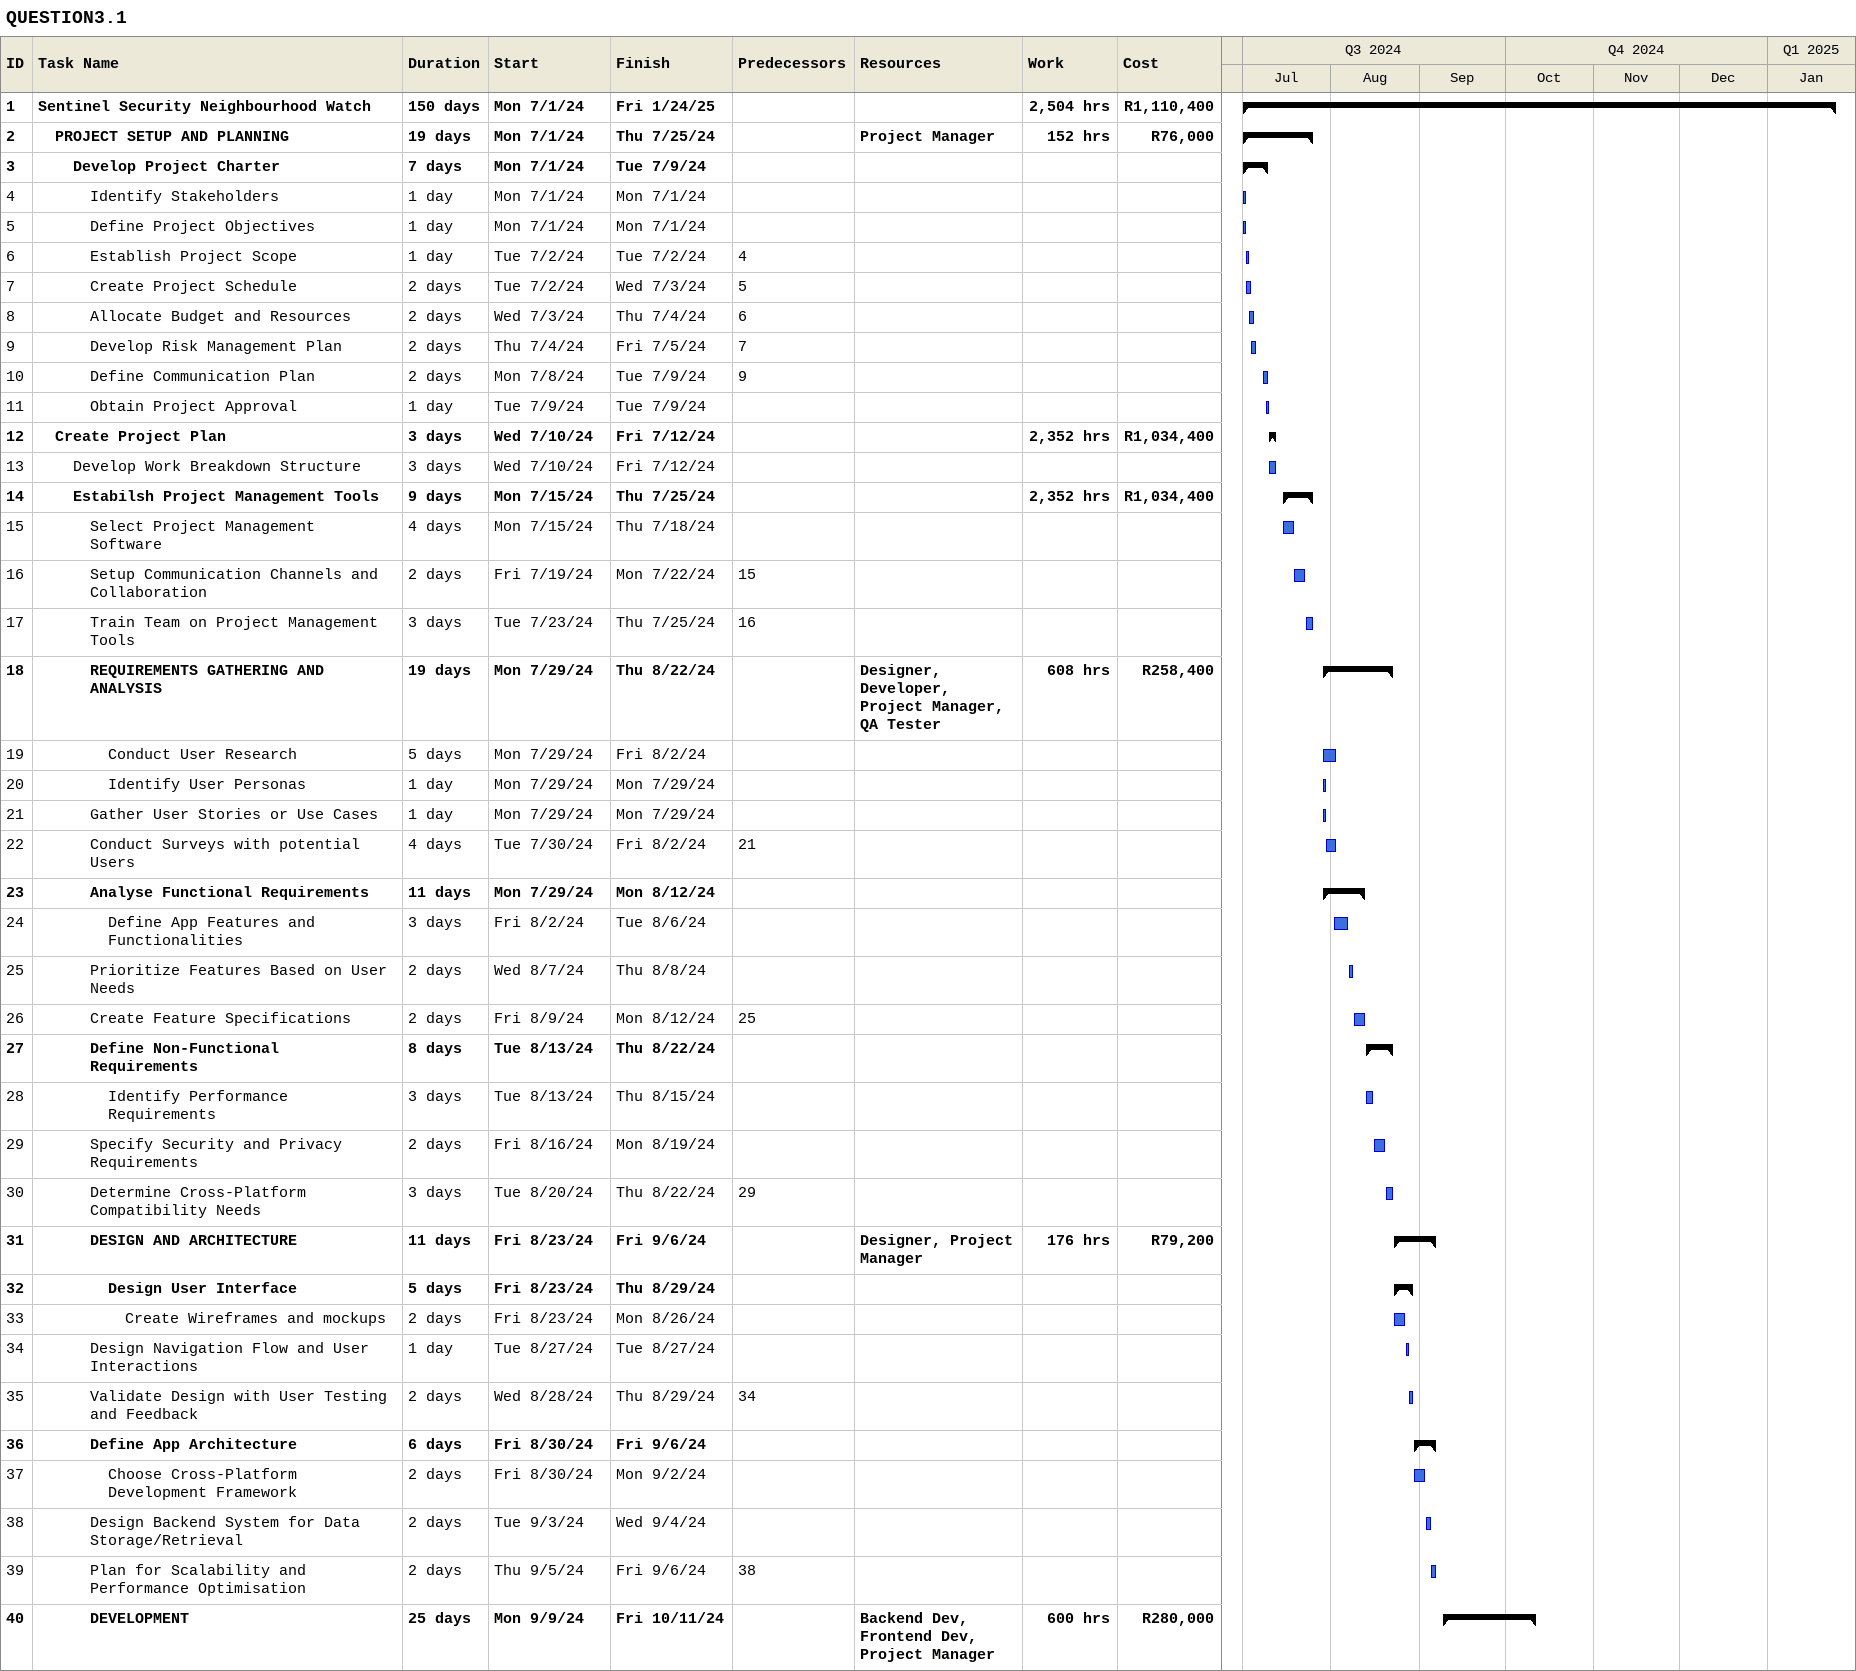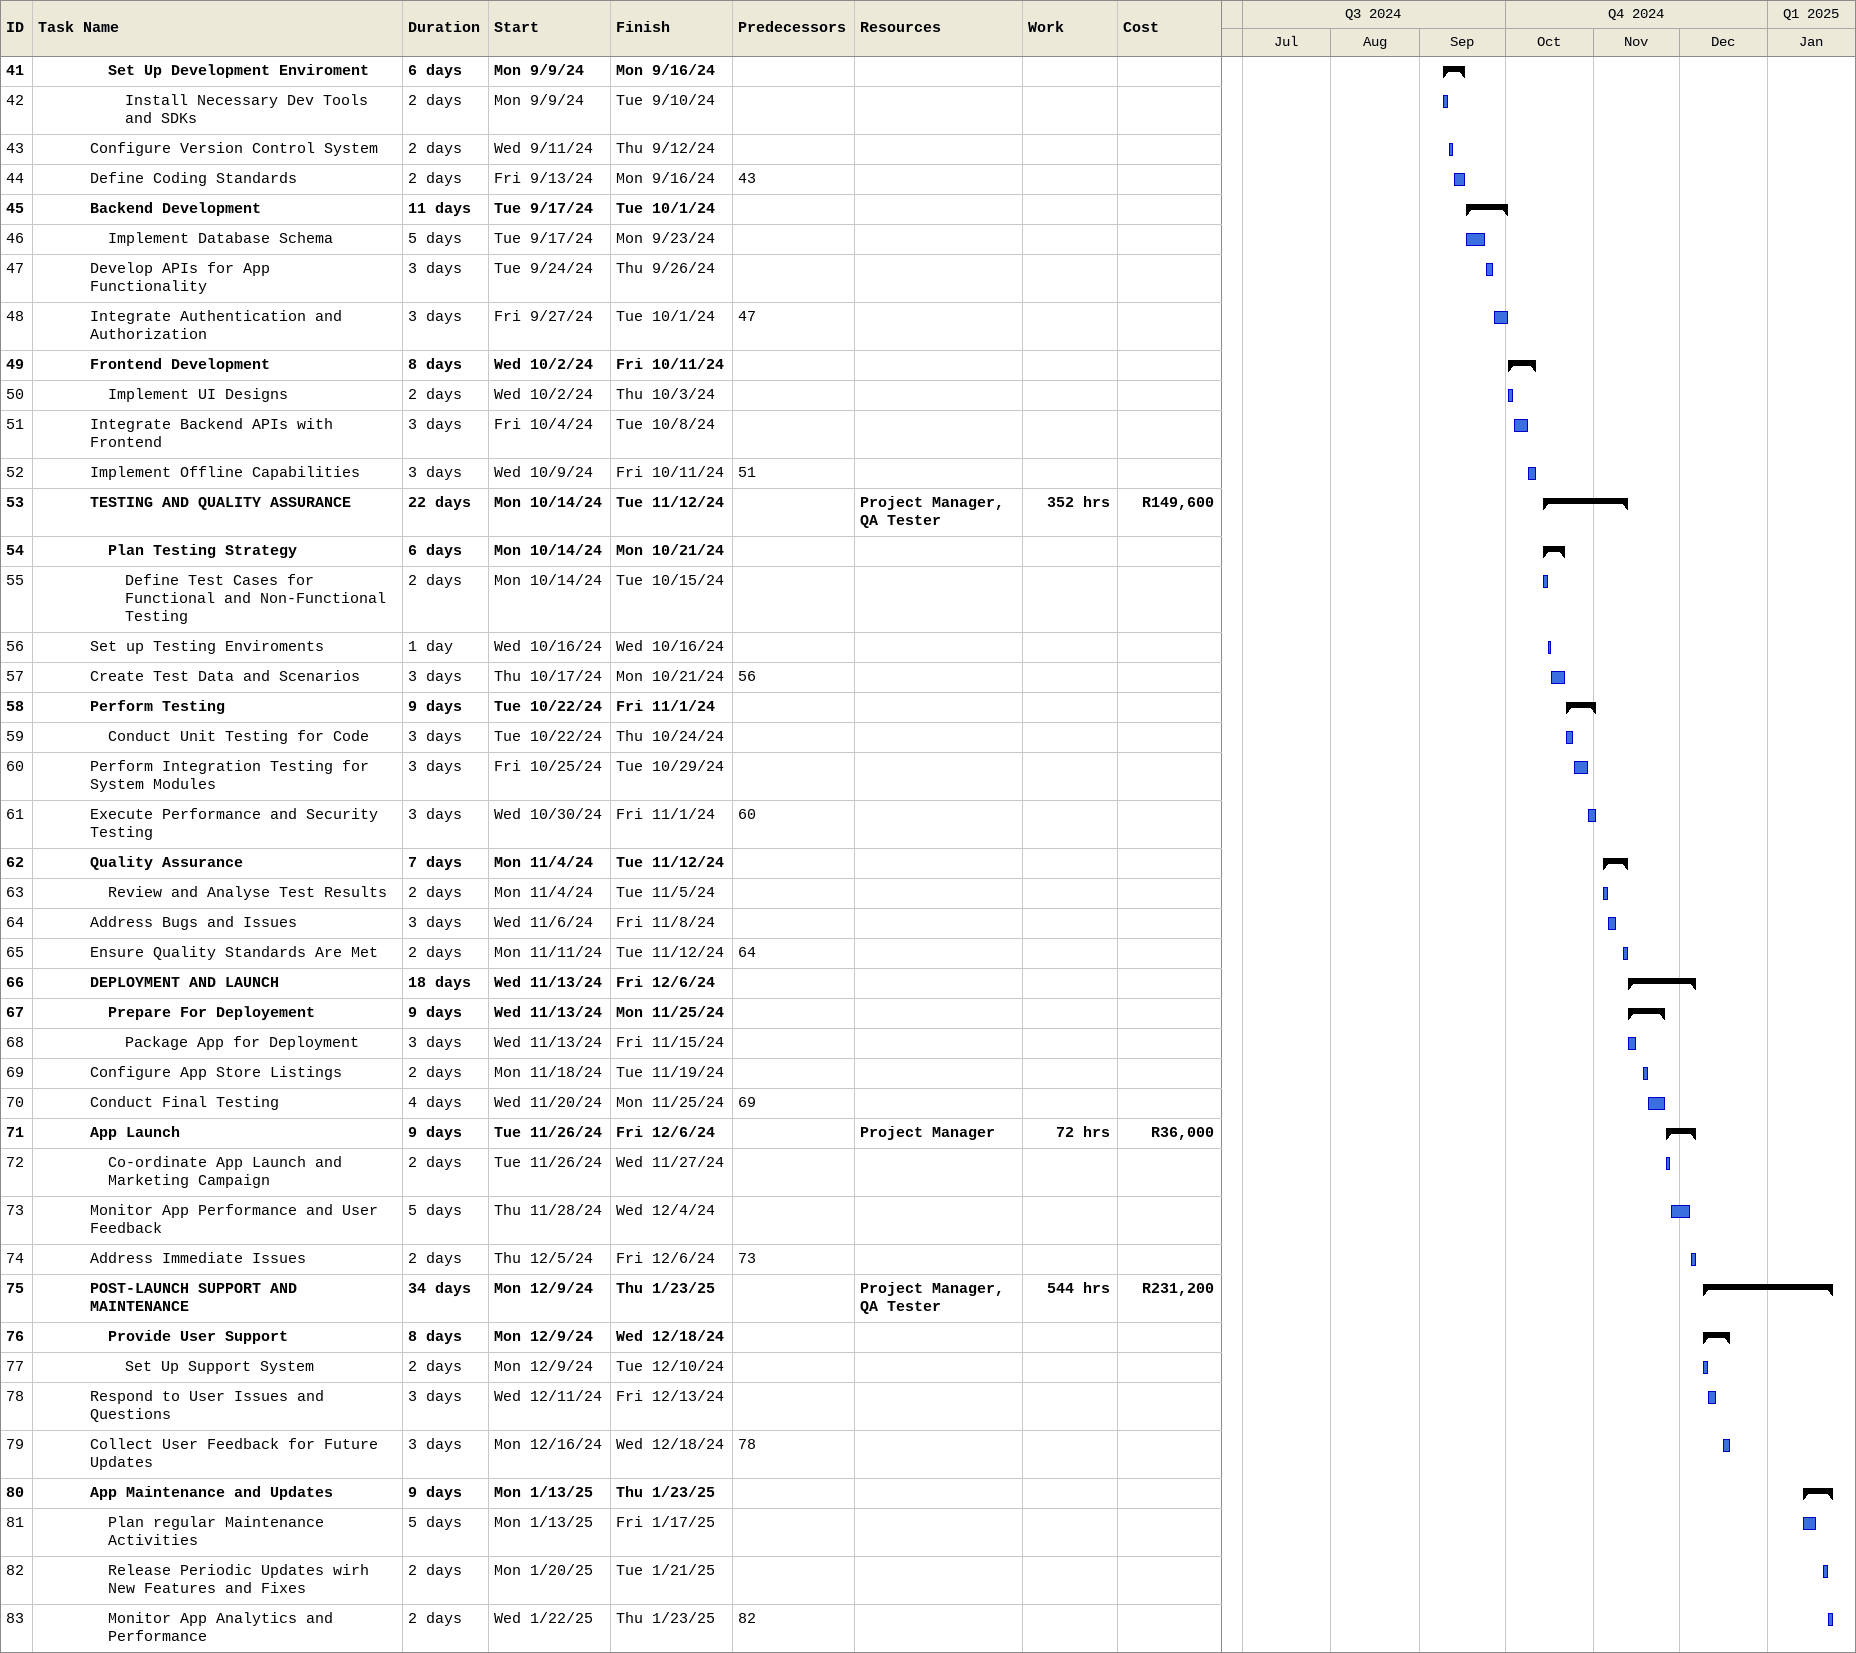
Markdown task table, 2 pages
QUESTION3.1

| ID | Level | Task | Duration | Start | Finish | Predecessors | Resources | Work (h) | Cost (R) |
|---|---|---|---|---|---|---|---|---|---|
| 1 | 1 | **Sentinel Security Neighbourhood Watch** | 150d | 2024-07-01 | 2025-01-24 |  |  | 2504 | 1110400 |
| 2 | 2 | **PROJECT SETUP AND PLANNING** | 19d | 2024-07-01 | 2024-07-25 |  | Project Manager | 152 | 76000 |
| 3 | 3 | **Develop Project Charter** | 7d | 2024-07-01 | 2024-07-09 |  |  |  |  |
| 4 | 4 | Identify Stakeholders | 1d | 2024-07-01 | 2024-07-01 |  |  |  |  |
| 5 | 4 | Define Project Objectives | 1d | 2024-07-01 | 2024-07-01 |  |  |  |  |
| 6 | 4 | Establish Project Scope | 1d | 2024-07-02 | 2024-07-02 | 4 |  |  |  |
| 7 | 4 | Create Project Schedule | 2d | 2024-07-02 | 2024-07-03 | 5 |  |  |  |
| 8 | 4 | Allocate Budget and Resources | 2d | 2024-07-03 | 2024-07-04 | 6 |  |  |  |
| 9 | 4 | Develop Risk Management Plan | 2d | 2024-07-04 | 2024-07-05 | 7 |  |  |  |
| 10 | 4 | Define Communication Plan | 2d | 2024-07-08 | 2024-07-09 | 9 |  |  |  |
| 11 | 4 | Obtain Project Approval | 1d | 2024-07-09 | 2024-07-09 |  |  |  |  |
| 12 | 2 | **Create Project Plan** | 3d | 2024-07-10 | 2024-07-12 |  |  | 2352 | 1034400 |
| 13 | 3 | Develop Work Breakdown Structure | 3d | 2024-07-10 | 2024-07-12 |  |  |  |  |
| 14 | 3 | **Estabilsh Project Management Tools** | 9d | 2024-07-15 | 2024-07-25 |  |  | 2352 | 1034400 |
| 15 | 4 | Select Project Management Software | 4d | 2024-07-15 | 2024-07-18 |  |  |  |  |
| 16 | 4 | Setup Communication Channels and Collaboration | 2d | 2024-07-19 | 2024-07-22 | 15 |  |  |  |
| 17 | 4 | Train Team on Project Management Tools | 3d | 2024-07-23 | 2024-07-25 | 16 |  |  |  |
| 18 | 4 | **REQUIREMENTS GATHERING AND ANALYSIS** | 19d | 2024-07-29 | 2024-08-22 |  | Designer, Developer, Project Manager, QA Tester | 608 | 258400 |
| 19 | 5 | Conduct User Research | 5d | 2024-07-29 | 2024-08-02 |  |  |  |  |
| 20 | 5 | Identify User Personas | 1d | 2024-07-29 | 2024-07-29 |  |  |  |  |
| 21 | 4 | Gather User Stories or Use Cases | 1d | 2024-07-29 | 2024-07-29 |  |  |  |  |
| 22 | 4 | Conduct Surveys with potential Users | 4d | 2024-07-30 | 2024-08-02 | 21 |  |  |  |
| 23 | 4 | **Analyse Functional Requirements** | 11d | 2024-07-29 | 2024-08-12 |  |  |  |  |
| 24 | 5 | Define App Features and Functionalities | 3d | 2024-08-02 | 2024-08-06 |  |  |  |  |
| 25 | 4 | Prioritize Features Based on User Needs | 2d | 2024-08-07 | 2024-08-08 |  |  |  |  |
| 26 | 4 | Create Feature Specifications | 2d | 2024-08-09 | 2024-08-12 | 25 |  |  |  |
| 27 | 4 | **Define Non-Functional Requirements** | 8d | 2024-08-13 | 2024-08-22 |  |  |  |  |
| 28 | 5 | Identify Performance Requirements | 3d | 2024-08-13 | 2024-08-15 |  |  |  |  |
| 29 | 4 | Specify Security and Privacy Requirements | 2d | 2024-08-16 | 2024-08-19 |  |  |  |  |
| 30 | 4 | Determine Cross-Platform Compatibility Needs | 3d | 2024-08-20 | 2024-08-22 | 29 |  |  |  |
| 31 | 4 | **DESIGN AND ARCHITECTURE** | 11d | 2024-08-23 | 2024-09-06 |  | Designer, Project Manager | 176 | 79200 |
| 32 | 5 | **Design User Interface** | 5d | 2024-08-23 | 2024-08-29 |  |  |  |  |
| 33 | 6 | Create Wireframes and mockups | 2d | 2024-08-23 | 2024-08-26 |  |  |  |  |
| 34 | 4 | Design Navigation Flow and User Interactions | 1d | 2024-08-27 | 2024-08-27 |  |  |  |  |
| 35 | 4 | Validate Design with User Testing and Feedback | 2d | 2024-08-28 | 2024-08-29 | 34 |  |  |  |
| 36 | 4 | **Define App Architecture** | 6d | 2024-08-30 | 2024-09-06 |  |  |  |  |
| 37 | 5 | Choose Cross-Platform Development Framework | 2d | 2024-08-30 | 2024-09-02 |  |  |  |  |
| 38 | 4 | Design Backend System for Data Storage/Retrieval | 2d | 2024-09-03 | 2024-09-04 |  |  |  |  |
| 39 | 4 | Plan for Scalability and Performance Optimisation | 2d | 2024-09-05 | 2024-09-06 | 38 |  |  |  |
| 40 | 4 | **DEVELOPMENT** | 25d | 2024-09-09 | 2024-10-11 |  | Backend Dev, Frontend Dev, Project Manager | 600 | 280000 |
| 41 | 5 | **Set Up Development Enviroment** | 6d | 2024-09-09 | 2024-09-16 |  |  |  |  |
| 42 | 6 | Install Necessary Dev Tools and SDKs | 2d | 2024-09-09 | 2024-09-10 |  |  |  |  |
| 43 | 4 | Configure Version Control System | 2d | 2024-09-11 | 2024-09-12 |  |  |  |  |
| 44 | 4 | Define Coding Standards | 2d | 2024-09-13 | 2024-09-16 | 43 |  |  |  |
| 45 | 4 | **Backend Development** | 11d | 2024-09-17 | 2024-10-01 |  |  |  |  |
| 46 | 5 | Implement Database Schema | 5d | 2024-09-17 | 2024-09-23 |  |  |  |  |
| 47 | 4 | Develop APIs for App Functionality | 3d | 2024-09-24 | 2024-09-26 |  |  |  |  |
| 48 | 4 | Integrate Authentication and Authorization | 3d | 2024-09-27 | 2024-10-01 | 47 |  |  |  |
| 49 | 4 | **Frontend Development** | 8d | 2024-10-02 | 2024-10-11 |  |  |  |  |
| 50 | 5 | Implement UI Designs | 2d | 2024-10-02 | 2024-10-03 |  |  |  |  |
| 51 | 4 | Integrate Backend APIs with Frontend | 3d | 2024-10-04 | 2024-10-08 |  |  |  |  |
| 52 | 4 | Implement Offline Capabilities | 3d | 2024-10-09 | 2024-10-11 | 51 |  |  |  |
| 53 | 4 | **TESTING AND QUALITY ASSURANCE** | 22d | 2024-10-14 | 2024-11-12 |  | Project Manager, QA Tester | 352 | 149600 |
| 54 | 5 | **Plan Testing Strategy** | 6d | 2024-10-14 | 2024-10-21 |  |  |  |  |
| 55 | 6 | Define Test Cases for Functional and Non-Functional Testing | 2d | 2024-10-14 | 2024-10-15 |  |  |  |  |
| 56 | 4 | Set up Testing Enviroments | 1d | 2024-10-16 | 2024-10-16 |  |  |  |  |
| 57 | 4 | Create Test Data and Scenarios | 3d | 2024-10-17 | 2024-10-21 | 56 |  |  |  |
| 58 | 4 | **Perform Testing** | 9d | 2024-10-22 | 2024-11-01 |  |  |  |  |
| 59 | 5 | Conduct Unit Testing for Code | 3d | 2024-10-22 | 2024-10-24 |  |  |  |  |
| 60 | 4 | Perform Integration Testing for System Modules | 3d | 2024-10-25 | 2024-10-29 |  |  |  |  |
| 61 | 4 | Execute Performance and Security Testing | 3d | 2024-10-30 | 2024-11-01 | 60 |  |  |  |
| 62 | 4 | **Quality Assurance** | 7d | 2024-11-04 | 2024-11-12 |  |  |  |  |
| 63 | 5 | Review and Analyse Test Results | 2d | 2024-11-04 | 2024-11-05 |  |  |  |  |
| 64 | 4 | Address Bugs and Issues | 3d | 2024-11-06 | 2024-11-08 |  |  |  |  |
| 65 | 4 | Ensure Quality Standards Are Met | 2d | 2024-11-11 | 2024-11-12 | 64 |  |  |  |
| 66 | 4 | **DEPLOYMENT AND LAUNCH** | 18d | 2024-11-13 | 2024-12-06 |  |  |  |  |
| 67 | 5 | **Prepare For Deployement** | 9d | 2024-11-13 | 2024-11-25 |  |  |  |  |
| 68 | 6 | Package App for Deployment | 3d | 2024-11-13 | 2024-11-15 |  |  |  |  |
| 69 | 4 | Configure App Store Listings | 2d | 2024-11-18 | 2024-11-19 |  |  |  |  |
| 70 | 4 | Conduct Final Testing | 4d | 2024-11-20 | 2024-11-25 | 69 |  |  |  |
| 71 | 4 | **App Launch** | 9d | 2024-11-26 | 2024-12-06 |  | Project Manager | 72 | 36000 |
| 72 | 5 | Co-ordinate App Launch and Marketing Campaign | 2d | 2024-11-26 | 2024-11-27 |  |  |  |  |
| 73 | 4 | Monitor App Performance and User Feedback | 5d | 2024-11-28 | 2024-12-04 |  |  |  |  |
| 74 | 4 | Address Immediate Issues | 2d | 2024-12-05 | 2024-12-06 | 73 |  |  |  |
| 75 | 4 | **POST-LAUNCH SUPPORT AND MAINTENANCE** | 34d | 2024-12-09 | 2025-01-23 |  | Project Manager, QA Tester | 544 | 231200 |
| 76 | 5 | **Provide User Support** | 8d | 2024-12-09 | 2024-12-18 |  |  |  |  |
| 77 | 6 | Set Up Support System | 2d | 2024-12-09 | 2024-12-10 |  |  |  |  |
| 78 | 4 | Respond to User Issues and Questions | 3d | 2024-12-11 | 2024-12-13 |  |  |  |  |
| 79 | 4 | Collect User Feedback for Future Updates | 3d | 2024-12-16 | 2024-12-18 | 78 |  |  |  |
| 80 | 4 | **App Maintenance and Updates** | 9d | 2025-01-13 | 2025-01-23 |  |  |  |  |
| 81 | 5 | Plan regular Maintenance Activities | 5d | 2025-01-13 | 2025-01-17 |  |  |  |  |
| 82 | 5 | Release Periodic Updates wirh New Features and Fixes | 2d | 2025-01-20 | 2025-01-21 |  |  |  |  |
| 83 | 5 | Monitor App Analytics and Performance | 2d | 2025-01-22 | 2025-01-23 | 82 |  |  |  |
